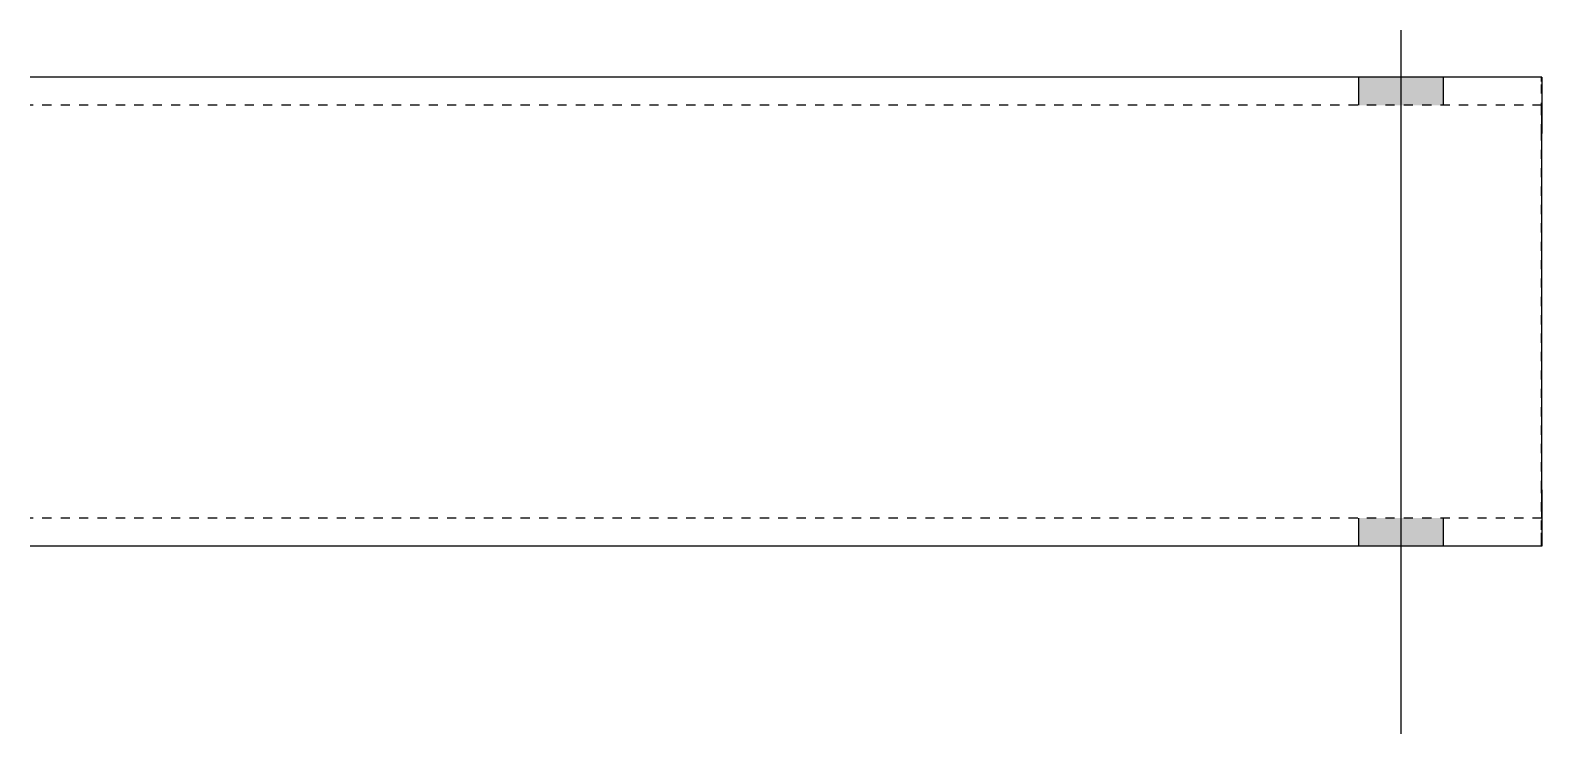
# Model space of a CAD drawing. Header units: millimetres. Extents: x 6 to 15192, y -13 to 217.
# Drawn here: x 4354 to 4676.1, y -13 to 137 of the extents above; entities that cross this region are included whole.
import ezdxf

# ---------------------------------------------------------------- set-up
doc = ezdxf.new("R2010")
doc.units = ezdxf.units.MM
doc.linetypes.add('DXK_LINE_DOT2', pattern=[3.9198, 1.9599, -1.9599])
doc.layers.add('STÅL', color=7, linetype='Continuous')

msp = doc.modelspace()

# ---------------------------------------------------------------- hatches: boundary and pattern name
at = {"layer": 'STÅL', "linetype": 'Continuous'}
for points in [[(4655.03, 127), (4637.03, 127), (4637.03, 121), (4655.03, 121)], [(4655.03, 127), (4637.03, 127), (4637.03, 121), (4655.03, 121)], [(4655.03, 33), (4637.03, 33), (4637.03, 27), (4655.03, 27)], [(4655.03, 33), (4637.03, 33), (4637.03, 27), (4655.03, 27)]]:
    msp.add_hatch(color=3, dxfattribs=at).paths.add_polyline_path(points)

# ---------------------------------------------------------------- linework, layer by layer
at = {"layer": 'STÅL', "color": 3, "linetype": 'Continuous'}
for p, q in [((4646.03, 137), (4646.03, -13)), ((4646.03, 137), (4646.03, -13)), ((4637.03, 127), (4637.03, 121)), ((4637.03, 127), (4637.03, 121)), ((4655.03, 127), (4655.03, 121)), ((4655.03, 127), (4655.03, 121)), ((4637.03, 33), (4637.03, 27)), ((4637.03, 33), (4637.03, 27)), ((4655.03, 33), (4655.03, 27)), ((4655.03, 33), (4655.03, 27))]:
    msp.add_line(p, q, dxfattribs=at)
at = {"layer": 'STÅL', "color": 2, "linetype": 'Continuous'}
for p, q in [((4676.07, 127), (4354.03, 127)), ((4676.07, 127), (4676.07, 126.09)), ((4676.07, 126.09), (4676.07, 123.49)), ((4676.07, 123.49), (4676.07, 119.59)), ((4676.07, 119.59), (4676.07, 115)), ((4676.07, 39), (4676.07, 115)), ((4676.07, 39), (4676.07, 34.41)), ((4676.07, 34.41), (4676.07, 30.51)), ((4676.07, 30.51), (4676.07, 27.91)), ((4676.07, 27), (4354.03, 27)), ((4676.07, 27.91), (4676.07, 27))]:
    msp.add_line(p, q, dxfattribs=at)
at = {"layer": 'STÅL', "color": 7, "linetype": 'DXK_LINE_DOT2'}
for p, q in [((4676.03, 123.49), (4676.04, 126.09)), ((4676.04, 126.09), (4676.04, 127)), ((4676.03, 119.59), (4676.03, 123.49)), ((4676.07, 121), (4354.03, 121)), ((4676.03, 115), (4676.03, 119.59)), ((4676.04, 120.54), (4676.04, 121)), ((4676.04, 119.59), (4676.04, 120.54)), ((4676.04, 119.24), (4676.04, 119.59)), ((4676.04, 119.24), (4676.04, 117.3)), ((4676.07, 120.54), (4676.07, 121)), ((4676.07, 119.59), (4676.07, 120.54)), ((4676.07, 117.3), (4676.07, 119.59)), ((4676.04, 117.3), (4676.04, 115)), ((4676.07, 115), (4676.07, 117.3)), ((4676.03, 39), (4676.03, 115)), ((4676.04, 39), (4676.04, 115)), ((4676.07, 39), (4676.07, 115)), ((4676.03, 34.41), (4676.03, 39)), ((4676.04, 39), (4676.04, 36.7)), ((4676.07, 36.7), (4676.07, 39)), ((4676.04, 36.7), (4676.04, 34.76)), ((4676.07, 34.76), (4676.07, 36.7)), ((4676.07, 33), (4354.03, 33)), ((4676.03, 30.51), (4676.03, 34.41)), ((4676.04, 34.76), (4676.04, 33.46)), ((4676.04, 33.46), (4676.04, 33)), ((4676.07, 33.46), (4676.07, 34.76)), ((4676.07, 33), (4676.07, 33.46)), ((4676.04, 27.91), (4676.03, 30.51)), ((4676.04, 27), (4676.04, 27.91))]:
    msp.add_line(p, q, dxfattribs=at)

doc.saveas('drawing.dxf')
